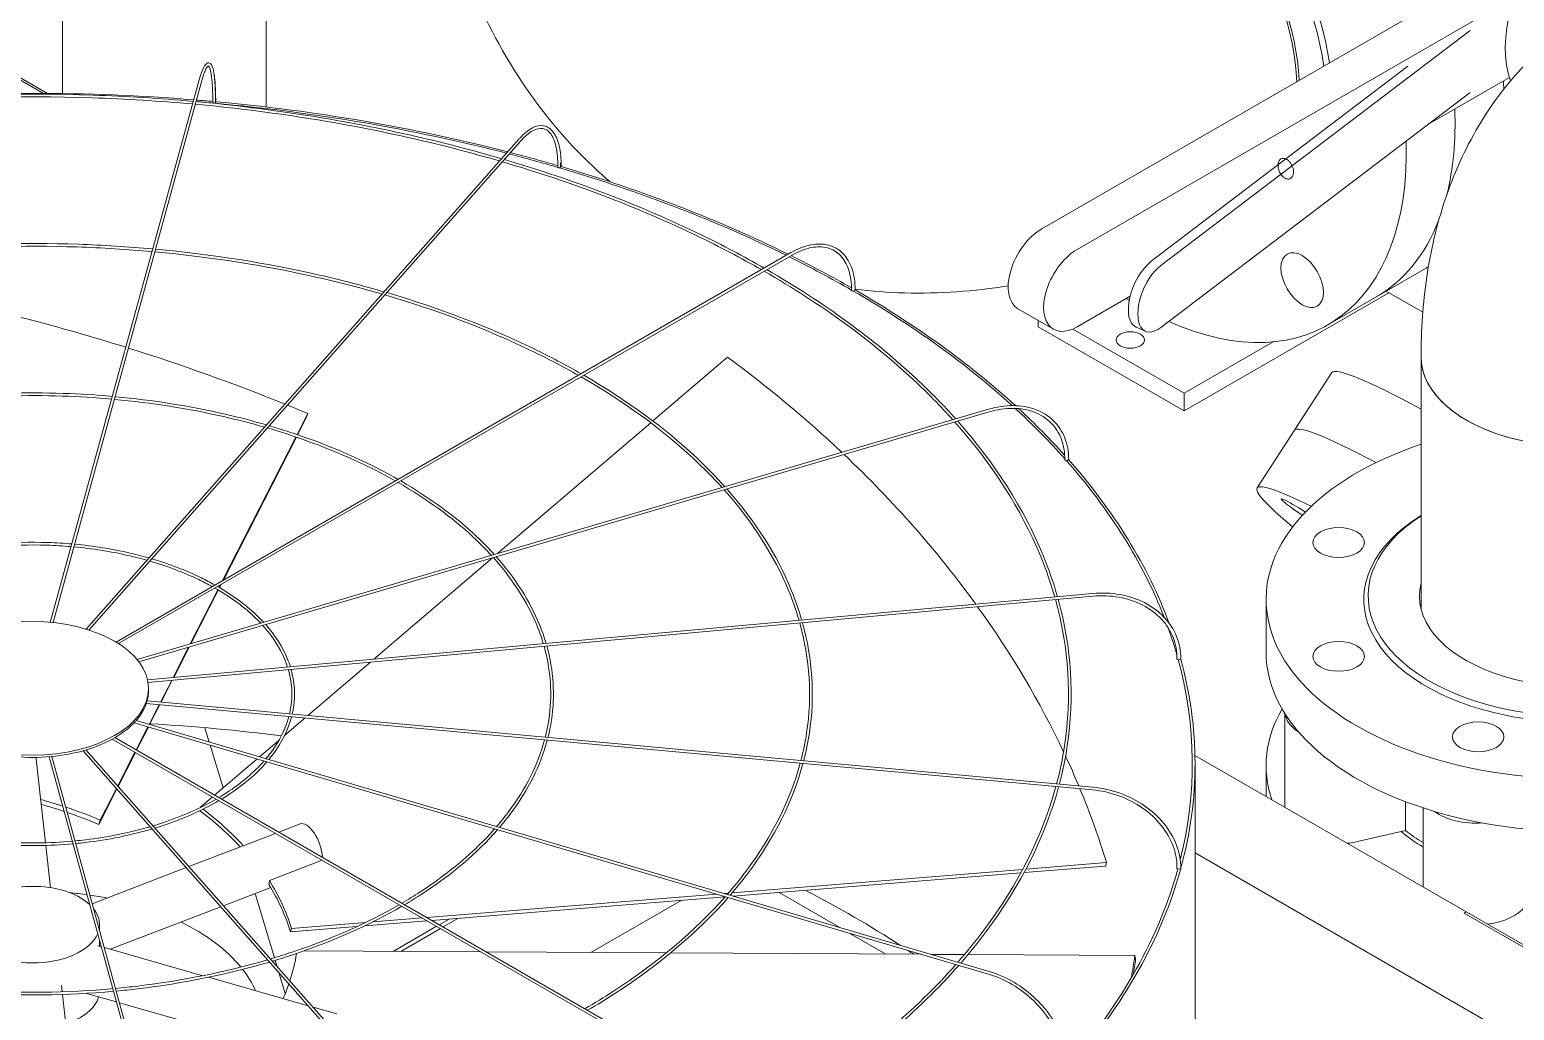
# Model space of a CAD drawing. Header units: millimetres. Extents: x -312439 to 477422, y -331570 to 212570.
# Drawn here: x 399169.7 to 399504.8, y 93104.8 to 93326.3 of the extents above; entities that cross this region are included whole.
import ezdxf

# ---------------------------------------------------------------- set-up
doc = ezdxf.new("R2010")
doc.units = ezdxf.units.MM

msp = doc.modelspace()

# ---------------------------------------------------------------- linework, layer by layer
at = {"color": 0, "linetype": 'Continuous', "lineweight": 0, "extrusion": (8.40036e-17, 0.816497, 0.57735)}
for p, q in [((399173.712, 93311.863), (398901.151, 93469.226)), ((399223.039, 93461.35), (399223.039, 93308.801)), ((399177.105, 93434.83), (399177.105, 93311.827)), ((399511.034, 93346.485), (399398.085, 93281.273)), ((399406.101, 93276.645), (399504.66, 93333.548)), ((399424.968, 93273.003), (399494.81, 93326.111)), ((399172.836, 93311.869), (399159.998, 93319.281)), ((399480.75, 93317.994), (399422.821, 93273.944)), ((399207.955, 93314.956), (399174.334, 93192.399)), ((399208.546, 93314.794), (399174.953, 93192.339)), ((399503.639, 93315.456), (399485.248, 93304.839)), ((399494.81, 93312.109), (399424.968, 93259.001)), ((399280.095, 93301.557), (399182.413, 93190.873)), ((399183.054, 93190.674), (399280.554, 93301.152)), ((399341.481, 93275.903), (399189.164, 93187.962)), ((399341.787, 93275.372), (399189.755, 93187.596)), ((399484.684, 93272.319), (399462.684, 93259.617)), ((399430.214, 93240.167), (399476.434, 93266.852)), ((399484.086, 93262.434), (399475.824, 93267.204)), ((399392.726, 93263.24), (399400.742, 93258.612)), ((399418.045, 93266.039), (399406.101, 93259.143)), ((399397.301, 93259.169), (399397.301, 93260.598)), ((399397.301, 93259.169), (399430.214, 93240.167)), ((399405.125, 93258.652), (399430.214, 93244.167)), ((399419.378, 93259.09), (399421.525, 93258.149)), ((399430.214, 93244.167), (399450.307, 93255.768)), ((399327.191, 93252.3), (399310.332, 93237.896)), ((399483.695, 93252.374), (399483.695, 93195.482)), ((399446.693, 93222.766), (399463.545, 93248.825)), ((399430.214, 93240.167), (399430.214, 93244.167)), ((399193.925, 93184.003), (399386.091, 93240.534)), ((399194.333, 93183.485), (399386.264, 93239.947)), ((399230.042, 93234.819), (399232.461, 93239.56)), ((399232.09, 93238.593), (399232.461, 93239.56)), ((399232.09, 93238.593), (399230.147, 93234.783)), ((399309.856, 93237.488), (399275.261, 93207.931)), ((399213.226, 93201.855), (399229.761, 93234.268)), ((399229.866, 93234.232), (399213.4, 93201.955)), ((399274.121, 93206.957), (399247.371, 93184.102)), ((399205.92, 93187.532), (399212.16, 93199.765)), ((399212.254, 93199.709), (399206.064, 93187.575)), ((399212.439, 93200.311), (399212.715, 93200.852)), ((399212.889, 93200.953), (399212.533, 93200.256)), ((399409.568, 93198.934), (399196.269, 93179.429)), ((399196.383, 93178.824), (399409.624, 93198.324)), ((399448.733, 93185.684), (399448.733, 93197.586)), ((399202.056, 93179.958), (399205.536, 93186.781)), ((399205.681, 93186.823), (399202.185, 93179.97)), ((399246.565, 93183.413), (399232.48, 93171.379)), ((399199.23, 93174.419), (399201.727, 93179.313)), ((399201.855, 93179.325), (399199.348, 93174.409)), ((399196.486, 93176.99), (399196.486, 93177.49)), ((399409.568, 93154.57), (399196.002, 93174.1)), ((399196.182, 93174.698), (399409.624, 93155.18)), ((399196.639, 93169.34), (399198.931, 93173.832)), ((399199.048, 93173.821), (399196.746, 93169.309)), ((399193.235, 93169.703), (399386.091, 93112.97)), ((399193.695, 93170.207), (399386.264, 93113.557)), ((399231.83, 93170.823), (399227.224, 93166.888)), ((399452.957, 93171.846), (399452.957, 93150.641)), ((399341.481, 93077.601), (399188.314, 93166.032)), ((399341.787, 93078.132), (399188.933, 93166.382)), ((399193.72, 93163.618), (399196.356, 93168.785)), ((399196.463, 93168.754), (399193.815, 93163.563)), ((399209.237, 93168.614), (399210.225, 93165.344)), ((399225.962, 93165.809), (399221.526, 93162.019)), ((399280.095, 93051.946), (399181.727, 93163.409)), ((399182.378, 93163.597), (399280.554, 93052.352)), ((399189.558, 93155.46), (399193.442, 93163.072)), ((399193.536, 93163.017), (399189.636, 93155.372)), ((399210.436, 93164.643), (399213.341, 93155.026)), ((399171.172, 93161.476), (399173.266, 93142.643)), ((399174.072, 93162.059), (399207.955, 93038.548)), ((399174.692, 93162.115), (399208.546, 93038.71)), ((399220.97, 93161.544), (399211.43, 93153.393)), ((399678.608, 93020.361), (399432.673, 93162.352)), ((399432.693, 93019.739), (399432.693, 93160.479)), ((399448.733, 93160.068), (399448.733, 93153.08)), ((399189.337, 93154.785), (399185.255, 93146.783)), ((399185.625, 93147.75), (399189.259, 93154.873)), ((399210.936, 93152.971), (399208.232, 93150.661)), ((399208.218, 93150.608), (399208.232, 93150.661)), ((399480.162, 93151.92), (399480.162, 93145.41)), ((399484.169, 93150.498), (399484.169, 93132.621)), ((399185.255, 93146.783), (399185.625, 93147.75)), ((399230.692, 93146.884), (399225.898, 93145.04)), ((399225.163, 93144.757), (399205.634, 93137.245)), ((399469.392, 93142.897), (399480.162, 93145.41)), ((399173.334, 93142.032), (399174.396, 93132.487)), ((399432.693, 93140.338), (399634.206, 93023.994)), ((399205.024, 93137.01), (399183.817, 93128.853)), ((399223.798, 93134.108), (399235.687, 93138.681)), ((399328.235, 93131.315), (399393.795, 93136.617)), ((399393.368, 93135.825), (399328.426, 93130.572)), ((399412.505, 93137.373), (399394.097, 93135.884)), ((399394.52, 93136.676), (399412.711, 93138.147)), ((399412.505, 93137.373), (399412.711, 93138.147)), ((399224.096, 93132.502), (399213.438, 93128.402)), ((399220.556, 93131.14), (399224.929, 93116.663)), ((399259.325, 93125.741), (399324.702, 93131.029)), ((399326.657, 93130.429), (399260.477, 93125.076)), ((399316.697, 93129.623), (399296.316, 93117.856)), ((399326.404, 93131.167), (399327.368, 93131.245)), ((399352.563, 93123.471), (399338.81, 93131.412)), ((399212.828, 93128.167), (399187.879, 93118.571)), ((399247.132, 93124.755), (399258.251, 93125.654)), ((399262.996, 93123.622), (399266.335, 93125.55)), ((399493.448, 93126.763), (399493.881, 93127.013)), ((399536.755, 93101.76), (399493.448, 93126.763)), ((399185.443, 93124.143), (399185.443, 93122.925)), ((399243.535, 93123.706), (399228.548, 93122.494)), ((399228.548, 93122.494), (399228.754, 93123.268)), ((399228.754, 93123.268), (399245.469, 93124.62)), ((399259.403, 93124.989), (399245.272, 93123.846)), ((399261.517, 93123.768), (399251.707, 93118.104)), ((399253.422, 93118.095), (399262.383, 93123.268)), ((399264.321, 93125.387), (399262.13, 93124.122)), ((399362.931, 93117.486), (399354.818, 93122.17)), ((399185.843, 93119.152), (399185.053, 93119.378)), ((399185.443, 93120.61), (399185.443, 93119.266)), ((399208.751, 93112.608), (399186.532, 93118.955)), ((399225.106, 93116.077), (399225.518, 93114.714)), ((399271.518, 93117.994), (399231.622, 93118.216)), ((399313.377, 93117.761), (399272.755, 93117.987)), ((399370.891, 93117.441), (399314.338, 93117.756)), ((399380.663, 93117.387), (399373.103, 93117.429)), ((399419.124, 93117.173), (399381.458, 93117.383)), ((399419.288, 93116.412), (399419.124, 93117.173)), ((399232.563, 93105.805), (399210.028, 93112.243)), ((399225.943, 93113.307), (399227.37, 93108.582)), ((399177.01, 93108.978), (399176.854, 93110.382)), ((399179.605, 93085.633), (399177.078, 93108.368)), ((399189.265, 93106.677), (399182.47, 93108.618)), ((399221.076, 93097.589), (399189.955, 93106.48)), ((399238.984, 93103.971), (399233.655, 93105.493))]:
    msp.add_line(p, q, dxfattribs=at)
at = {"color": 0, "linetype": 'Continuous', "lineweight": 0}
for centre, major_axis, ratio, start_param, end_param in [((399419.966, 93333.608), (-31.082, 53.835), 0.5773503, 4.1263137, 5.4977871), ((399419.273, 93333.208), (-30.592, 52.987), 0.5773503, 4.1156429, 5.4977871), ((399419.273, 93333.208), (-26.182, 45.349), 0.5773503, 3.9960886, 5.4977871), ((399419.273, 93333.208), (-25.769, 44.633), 0.5773503, 3.9820363, 5.4977871), ((399524.556, 93334.521), (15.512, 26.403), 0.5823607, 0, 2.6908407), ((399441.966, 93346.309), (42.718, -73.99), 0.5773503, 0.804996, 0.8316342), ((399170.468, 93160.479), (-262.225, 0), 0.5773503, 4.5737285, 4.8518651), ((399170.468, 93160.479), (-261.613, 0), 0.5773503, 4.556469, 4.5713736), ((399170.468, 93160.479), (-262.225, 0), 0.5773503, 4.5571855, 4.5713361), ((399211.309, 93309.812), (0.306, -0.001), 0.5647458, 3.1415927, 4.5569919), ((399211.356, 93309.986), (0.306, 0), 0.5773503, 5.7174869, 6.2831853), ((399170.468, 93160.479), (-262.225, 0), 0.5773503, 4.2917243, 4.5546375), ((399211.309, 93309.812), (0.306, -0.001), 0.5647458, 4.5569919, 6.1277883), ((399170.468, 93160.479), (-261.613, 0), 0.5773503, 4.2918428, 4.5551023), ((399430.966, 93339.959), (42.718, -73.99), 0.5773503, 0.537327, 0.8316342), ((399430.966, 93339.959), (-42.718, 73.99), 0.5773503, 3.6789197, 3.9732269), ((399419.966, 93333.608), (-42.718, 73.99), 0.5773503, 2.468964, 3.9608436), ((399170.468, 93160.479), (-261.613, 0), 0.5773503, 4.242585, 4.2890574), ((399170.468, 93160.479), (-262.225, 0), 0.5773503, 4.2438111, 4.2889455), ((399289.199, 93295.2), (0.306, -0.003), 0.5659728, 3.1415927, 4.2460434), ((399289.199, 93295.2), (0.306, -0.003), 0.5659728, 4.2460434, 5.8168397), ((399170.468, 93160.479), (-261.613, 0), 0.5773503, 4.0051997, 4.2408431), ((399289.338, 93295.358), (0.306, 0), 0.5773503, 5.290332, 6.2831853), ((399170.468, 93160.479), (-262.225, 0), 0.5773503, 4.0050166, 4.2406095), ((399430.966, 93339.959), (42.718, -73.99), 0.5773503, 0, 0.4365069), ((399430.966, 93339.959), (-42.718, 73.99), 0.5773503, 3.1415927, 3.5780995), ((399398.085, 93272.522), (-5.359, -9.282), 0.5773503, 3.9269908, 6.2831853), ((399406.101, 93267.894), (-5.359, -9.282), 0.5773503, 3.9269908, 7.0685835), ((399170.468, 93160.479), (-261.613, 0), 0.5773503, 3.9286416, 4.0018792), ((399170.468, 93160.479), (-262.225, 0), 0.5773503, 3.9309746, 4.001704), ((399422.821, 93266.943), (-3.442, -7.853), 0.493747, 3.867644, 6.2831853), ((399424.968, 93266.002), (3.442, 7.853), 0.493747, 0.7260513, 3.867644), ((399441.966, 93346.309), (42.718, -73.99), 0.5773503, 0, 0.0159354), ((399355.456, 93267.407), (0.306, -0.004), 0.5683066, 3.1415927, 3.9346429), ((399355.456, 93267.407), (0.306, -0.004), 0.5683066, 3.9346429, 5.5054392), ((399170.468, 93160.479), (-261.613, 0), 0.5773503, 3.7066773, 3.9265771), ((399355.672, 93267.532), (-0.306, 0), 0.5773503, 1.8326303, 3.1415927), ((399170.468, 93160.479), (-262.225, 0), 0.5773503, 3.705131, 3.9265633), ((399170.838, 93118.763), (-236.033, 90.421), 0.5343599, 4.8289255, 5.0170065), ((399419.966, 93333.608), (-42.718, 73.99), 0.5773503, 2.3099584, 2.321048), ((399170.838, 93118.763), (-236.033, 90.421), 0.5343599, 4.6778989, 4.8264893), ((399170.673, 93118.571), (244.29, -64.884), 0.7560981, 0.9482496, 1.0897919), ((399535.287, 93202.428), (71.741, -46.397), 0.0711624, 2.418254, 3.1415927), ((399518.696, 93252.374), (35.002, 0), 0.5773503, 3.1415927, 5.4977871), ((399518.696, 93252.374), (35.002, 0), 0.5773503, 3.1415927, 6.2831853), ((399170.838, 93118.763), (-236.033, 90.421), 0.5343599, 4.655659, 4.6753292), ((399170.468, 93160.479), (-261.613, 0), 0.5773503, 3.6151503, 3.7017035), ((399170.468, 93160.479), (-262.225, 0), 0.5773503, 3.6198551, 3.6998544), ((399526.86, 93189.399), (71.741, -46.397), 0.0711624, 2.4535413, 3.1415927), ((399170.673, 93118.571), (244.29, -64.884), 0.7560981, 0.7473423, 0.9452164), ((399518.859, 93197.586), (-70.126, 0), 0.5773503, 5.2376583, 7.4612826), ((399403.594, 93229.154), (-0.306, 0.005), 0.5715189, 0, 0.4809344), ((399403.594, 93229.154), (-0.306, 0.005), 0.5715189, 0.4809344, 2.0517307), ((399170.468, 93160.479), (-261.613, 0), 0.5773503, 3.3623861, 3.6122993), ((399403.867, 93229.234), (-0.306, 0), 0.5773503, 1.5184711, 3.1415927), ((399170.468, 93160.479), (-262.225, 0), 0.5773503, 3.3525846, 3.6125039), ((399518.434, 93176.369), (71.741, -46.397), 0.0711624, 2.593031, 3.667027), ((399457.815, 93216.619), (5.708, -3.692), 0.0711624, 1.6500849, 3.7588708), ((399457.815, 93216.619), (5.708, -3.692), 0.0711624, 3.7588708, 4.6068288), ((399518.859, 93197.586), (48.077, 0), 0.5773503, 2.3911815, 4.3196899), ((399518.859, 93198.386), (47.097, 0), 0.5773503, 2.4137727, 4.3196899), ((399518.859, 93197.586), (48.077, 0), 0.5773503, 4.3196899, 7.0434663), ((399518.859, 93198.386), (47.097, 0), 0.5773503, 4.3196899, 7.0213282), ((399518.859, 93198.386), (-35.522, 0), 0.5773503, 6.1411057, 9.6212263), ((399170.673, 93118.571), (244.29, -64.884), 0.7560981, 0.5676523, 0.7441319), ((399170.468, 93160.479), (-261.613, 0), 0.5773503, 3.3053341, 3.3466211), ((399428.902, 93184.184), (-0.306, 0.006), 0.5752952, 0, 0.1678974), ((399428.902, 93184.184), (-0.306, 0.006), 0.5752952, 0.1678974, 1.7386937), ((399170.468, 93160.479), (-261.613, 0), 0.5773503, 2.9976529, 3.2980059), ((399429.205, 93184.211), (-0.306, 0), 0.5773503, 1.2043118, 3.1415927), ((399170.468, 93160.479), (-262.225, 0), 0.5773503, 2.9856485, 3.2984345), ((399518.859, 93185.684), (70.126, 0), 0.5773503, 3.1415927, 4.3196899), ((399170.359, 93176.99), (-26.126, 0), 0.5773503, 2.9880814, 3.1415927), ((399170.359, 93176.99), (-26.126, 0), 0.5773503, 2.6739221, 2.9809447), ((399518.859, 93160.068), (70.126, 0), 0.5773503, 2.8197062, 3.3337839), ((399170.359, 93176.99), (-26.126, 0), 0.5773503, 2.3597628, 2.6667854), ((399170.468, 93019.239), (-261.613, 0), 0.5773503, 4.4965959, 4.611374), ((399464.913, 93172.3), (-11.956, 0), 0.5773503, 0.0732724, 0.7384428), ((399518.859, 93197.586), (-70.126, 0), 0.5773503, 1.1780972, 2.4263232), ((399170.359, 93176.99), (-26.126, 0), 0.5773503, 2.0456036, 2.3526262), ((399170.359, 93176.99), (-26.126, 0), 0.5773503, 1.7314443, 2.0384669), ((399170.359, 93176.99), (-26.126, 0), 0.5773503, 1.417285, 1.7243076), ((399165.679, 93160.865), (-5.494, -0.611), 0.8148193, 3.1415927, 3.239858), ((399170.673, 93118.571), (244.29, -64.884), 0.7560981, 0.5274276, 0.562586), ((399518.859, 93185.684), (70.126, 0), 0.5773503, 4.3196899, 5.5679159), ((399170.838, 93118.763), (56.639, -21.698), 0.5343599, 1.6636456, 1.7494756), ((399170.673, 93118.571), (244.29, -64.884), 0.7560981, 0.4379774, 0.5241031), ((399170.468, 93117.796), (-56.639, 21.698), 0.5343599, 4.7930664, 4.8825345), ((399170.838, 93118.763), (56.639, -21.698), 0.5343599, 1.5140664, 1.6514841), ((399170.468, 93117.796), (-56.639, 21.698), 0.5343599, 4.655659, 4.78086), ((399170.468, 93117.796), (58.621, -15.57), 0.7560981, 0.8715668, 1.0888975), ((399170.673, 93118.571), (58.621, -15.57), 0.7560981, 1.0889957, 1.0897919), ((399170.673, 93118.571), (58.621, -15.57), 0.7560981, 0.8588781, 1.0770864), ((399496.125, 93153.963), (-11.956, 0), 0.5773503, 0.6658224, 1.6911321), ((399232.677, 93141.725), (-1.984, 5.159), 0.4527097, 4.0715694, 6.2831853), ((399464.913, 93149.298), (-11.956, 0), 0.5773503, 1.750345, 1.9547707), ((399518.859, 93160.868), (48.077, 0), 0.5773503, 3.74208, 3.9063613), ((399518.859, 93161.881), (-48.077, 0), 0.5773503, 0.6352925, 0.7647687), ((399170.468, 93160.479), (-261.613, 0), 0.5773503, 2.6753447, 2.9836943), ((399170.468, 93160.479), (-262.225, 0), 0.5773503, 2.6707914, 2.9843582), ((399428.902, 93136.9), (-0.306, 0.006), 0.5792658, 0, 1.4246091), ((399429.205, 93136.872), (-0.306, 0), 0.5773503, 0.8901525, 3.1415927), ((399170.468, 93124.143), (-14.976, 0), 0.5773503, 3.6916997, 5.4977871), ((399170.468, 93117.796), (58.621, -15.57), 0.7560981, 0.4379774, 0.6726233), ((399170.673, 93118.571), (58.621, -15.57), 0.7560981, 0.4379774, 0.6748983), ((399170.468, 93101.831), (-51.8, 0), 0.5773503, 4.4755897, 4.5522282), ((399170.468, 93101.831), (-51.8, 0), 0.5773503, 4.3841689, 4.46244), ((399170.468, 93019.239), (-261.613, 0), 0.5773503, 3.867145, 3.9833748), ((399170.468, 93124.143), (-14.976, 0), 0.5773503, 3.0357663, 3.5615783), ((399496.125, 93130.96), (11.956, 0), 0.5773503, 4.9309603, 5.8817615), ((399170.468, 93124.143), (-14.976, 0), 0.5773503, 0.1968015, 2.9056449), ((399170.468, 93101.831), (-51.8, 0), 0.5773503, 3.5810046, 4.0125195), ((399170.303, 93118.557), (59.282, 12.821), 0.7719474, 5.8595474, 5.99043), ((399170.468, 93019.239), (-261.613, 0), 0.5773503, 3.8494737, 3.8569689), ((399170.303, 93118.557), (247.048, 53.431), 0.7719474, 5.9775334, 6.0030301), ((399170.468, 93117.796), (247.048, 53.431), 0.7719474, 5.9850347, 6.0030301), ((399170.468, 93101.831), (-51.8, 0), 0.5773503, 3.3906549, 3.5616615), ((399170.303, 93118.557), (59.282, 12.821), 0.7719474, 5.7736505, 5.8452628), ((399170.468, 93109.236), (-14.976, 0), 0.5773503, 2.0838772, 2.9778132)]:
    msp.add_ellipse(centre, major_axis=major_axis, ratio=ratio, start_param=start_param, end_param=end_param, dxfattribs=at)
for centre, major_axis in [((399456.866, 93269.695), (-3.399, 5.887)), ((399418.089, 93256.169), (3.215, 0)), ((399465.105, 93210.441), (5.818, 0)), ((399170.359, 93177.49), (26.126, 0)), ((399465.105, 93184.731), (5.818, 0)), ((399496.593, 93166.551), (5.818, 0))]:
    msp.add_ellipse(centre, major_axis=major_axis, ratio=0.5773503, dxfattribs=at)
for points, knots in [([(399263.01, 93355.911), (399263.983, 93351.898), (399265.122, 93347.921), (399271.963, 93327.559), (399280.765, 93311.82), (399295.65, 93296.409), (399298.111, 93294.089), (399300.687, 93291.888)], [0.2407371, 0.2407371, 0.2407371, 0.2407371, 0.31415927, 0.31415927, 0.62139477, 0.62139477, 0.67863456, 0.67863456, 0.67863456, 0.67863456]), ([(399522.62, 93330.567), (399517.246, 93327.426), (399512.306, 93323.561), (399503.568, 93314.718), (399499.794, 93309.732), (399493.548, 93299.184), (399491.069, 93293.623), (399487.234, 93282.21), (399485.876, 93276.354), (399484.106, 93264.476), (399483.695, 93258.45), (399483.695, 93252.374)], [5.5008664, 5.5008664, 5.5008664, 5.5008664, 5.65486678, 5.65486678, 5.81194641, 5.81194641, 5.96902604, 5.96902604, 6.12610567, 6.12610567, 6.28318531, 6.28318531, 6.28318531, 6.28318531]), ([(399211.663, 93309.986), (399211.663, 93311.69), (399211.611, 93313.207), (399211.408, 93315.725), (399211.259, 93316.725), (399210.857, 93318.147), (399210.631, 93318.662), (399209.846, 93318.777), (399209.598, 93318.63), (399209.047, 93318.044), (399208.739, 93317.39), (399208.26, 93316.008), (399208.107, 93315.51), (399207.955, 93314.956)], [4.712389, 4.712389, 4.712389, 4.712389, 5.0265482, 5.0265482, 5.3407075, 5.3407075, 5.6548668, 5.6548668, 5.8236028, 5.8236028, 6.1377621, 6.1377621, 6.2831853, 6.2831853, 6.2831853, 6.2831853]), ([(399208.546, 93314.794), (399208.864, 93315.954), (399209.183, 93316.846), (399209.74, 93317.927), (399209.989, 93318.077), (399210.015, 93318.077), (399210.22, 93317.928), (399210.573, 93316.763), (399210.717, 93315.913), (399210.927, 93313.67), (399210.99, 93312.24), (399211.003, 93310.351), (399211.003, 93310.084), (399211.002, 93309.813)], [0, 0, 0, 0, 0.3152669, 0.3152669, 0.6094726, 0.6094726, 0.9267406, 0.9267406, 1.2208373, 1.2208373, 1.5356304, 1.5356304, 1.5863402, 1.5863402, 1.5863402, 1.5863402]), ([(399211.281, 93316.122), (399211.29, 93316.062), (399211.299, 93316), (399211.451, 93314.913), (399211.545, 93313.609), (399211.608, 93311.372), (399211.617, 93310.612), (399211.615, 93309.811)], [1.10131175, 1.10131175, 1.10131175, 1.10131175, 1.12076762, 1.12076762, 1.43803566, 1.43803566, 1.5863026, 1.5863026, 1.5863026, 1.5863026]), ([(399206.617, 93310.076), (399199.122, 93310.754), (399191.57, 93311.221), (399167.342, 93312.037), (399150.584, 93311.567), (399134.102, 93310.076)], [5.342386, 5.342386, 5.342386, 5.342386, 5.43953692, 5.43953692, 5.65318828, 5.65318828, 5.65318828, 5.65318828]), ([(399206.452, 93309.476), (399198.934, 93310.154), (399191.358, 93310.62), (399167.24, 93311.419), (399150.617, 93310.95), (399134.267, 93309.476)], [5.34285963, 5.34285963, 5.34285963, 5.34285963, 5.44045758, 5.44045758, 5.65271466, 5.65271466, 5.65271466, 5.65271466]), ([(399276.179, 93297.121), (399269.891, 93298.959), (399263.46, 93300.633), (399240.921, 93305.807), (399224.228, 93308.456), (399207.236, 93310.02)], [5.02911205, 5.02911205, 5.02911205, 5.02911205, 5.11935362, 5.11935362, 5.33970837, 5.33970837, 5.33970837, 5.33970837]), ([(399275.731, 93296.613), (399269.454, 93298.442), (399263.033, 93300.108), (399240.583, 93305.242), (399223.976, 93307.869), (399207.072, 93309.42)], [5.03043397, 5.03043397, 5.03043397, 5.03043397, 5.12064091, 5.12064091, 5.34017784, 5.34017784, 5.34017784, 5.34017784]), ([(399289.644, 93295.358), (399289.644, 93297.073), (399289.493, 93298.622), (399288.897, 93301.248), (399288.452, 93302.326), (399287.271, 93303.911), (399286.522, 93304.417), (399284.882, 93304.701), (399284.023, 93304.528), (399282.209, 93303.608), (399281.245, 93302.822), (399280.221, 93301.699), (399280.158, 93301.629), (399280.095, 93301.557)], [4.712389, 4.712389, 4.712389, 4.712389, 5.0265482, 5.0265482, 5.3407075, 5.3407075, 5.6548668, 5.6548668, 5.9484515, 5.9484515, 6.2626108, 6.2626108, 6.2831853, 6.2831853, 6.2831853, 6.2831853]), ([(399280.554, 93301.152), (399281.468, 93302.188), (399282.376, 93302.954), (399284.059, 93303.876), (399284.825, 93304.032), (399286.166, 93303.797), (399286.763, 93303.403), (399287.791, 93302.004), (399288.207, 93301), (399288.759, 93298.496), (399288.899, 93297.006), (399288.893, 93295.299), (399288.893, 93295.251), (399288.892, 93295.203)], [0, 0, 0, 0, 0.3146448, 0.3146448, 0.6289116, 0.6289116, 0.9461796, 0.9461796, 1.2634477, 1.2634477, 1.5772832, 1.5772832, 1.5863402, 1.5863402, 1.5863402, 1.5863402]), ([(399334.832, 93272.064), (399330.229, 93274.693), (399325.437, 93277.211), (399306.939, 93286.151), (399292.116, 93291.803), (399276.381, 93296.423)], [4.71777189, 4.71777189, 4.71777189, 4.71777189, 4.80086127, 4.80086127, 5.02732174, 5.02732174, 5.02732174, 5.02732174]), ([(399335.446, 93272.418), (399330.831, 93275.063), (399326.027, 93277.598), (399307.477, 93286.594), (399292.611, 93292.281), (399276.828, 93296.93)], [4.71590946, 4.71590946, 4.71590946, 4.71590946, 4.79913358, 4.79913358, 5.02600568, 5.02600568, 5.02600568, 5.02600568]), ([(399451.435, 93295.861), (399451.466, 93296.176), (399451.648, 93296.739), (399452.078, 93297.092), (399452.423, 93297.182), (399452.665, 93297.204), (399453.115, 93297.139), (399453.602, 93296.858), (399454, 93296.463), (399454.294, 93296.1), (399454.54, 93295.677), (399454.723, 93295.223), (399454.86, 93294.758), (399454.938, 93294.176), (399454.874, 93293.538), (399454.658, 93293.018), (399454.31, 93292.662), (399453.935, 93292.528), (399453.605, 93292.525), (399453.347, 93292.575), (399453.085, 93292.677), (399452.739, 93292.877), (399452.325, 93293.241), (399451.832, 93293.918), (399451.528, 93294.673), (399451.417, 93295.371), (399451.419, 93295.704), (399451.435, 93295.861)], [0, 0, 0, 0, 0.448799, 0.8975979, 1.0097976, 1.1219974, 1.3463969, 1.7951958, 1.9447955, 2.0943951, 2.3935944, 2.5431941, 2.6927937, 2.991993, 3.2911923, 3.5903916, 3.8895909, 4.1887902, 4.3383899, 4.4879895, 4.6375892, 4.7871888, 5.0863881, 5.3855874, 5.8343864, 6.0587858, 6.2831853, 6.2831853, 6.2831853, 6.2831853]), ([(399289.495, 93296.212), (399289.501, 93296.008), (399289.504, 93295.801), (399289.506, 93295.462), (399289.506, 93295.331), (399289.505, 93295.199)], [7.805980691, 7.805980691, 7.805980691, 7.805980691, 7.845140151, 7.845140151, 7.869416781, 7.869416781, 7.869416781, 7.869416781]), ([(399197.474, 93276.748), (399191.89, 93277.251), (399186.264, 93277.599), (399168.147, 93278.21), (399155.593, 93277.861), (399143.245, 93276.748)], [5.34296141, 5.34296141, 5.34296141, 5.34296141, 5.43938168, 5.43938168, 5.65261288, 5.65261288, 5.65261288, 5.65261288]), ([(399197.309, 93276.148), (399191.702, 93276.651), (399186.052, 93276.997), (399168.044, 93277.592), (399155.626, 93277.244), (399143.41, 93276.148)], [5.34359392, 5.34359392, 5.34359392, 5.34359392, 5.44060854, 5.44060854, 5.65198037, 5.65198037, 5.65198037, 5.65198037]), ([(399249.646, 93267.056), (399244.983, 93268.416), (399240.215, 93269.656), (399223.364, 93273.527), (399210.841, 93275.516), (399198.093, 93276.692)], [5.03001504, 5.03001504, 5.03001504, 5.03001504, 5.11913743, 5.11913743, 5.33939405, 5.33939405, 5.33939405, 5.33939405]), ([(399355.979, 93267.532), (399355.979, 93269.258), (399355.742, 93270.853), (399354.809, 93273.632), (399354.11, 93274.816), (399352.312, 93276.636), (399351.213, 93277.272), (399348.745, 93277.923), (399347.379, 93277.94), (399344.514, 93277.371), (399343.015, 93276.783), (399341.507, 93275.918), (399341.494, 93275.91), (399341.481, 93275.903)], [3.1415927, 3.1415927, 3.1415927, 3.1415927, 3.4557519, 3.4557519, 3.7699112, 3.7699112, 4.0826965, 4.0826965, 4.3954482, 4.3954482, 4.7096075, 4.7096075, 4.712389, 4.712389, 4.712389, 4.712389]), ([(399341.787, 93275.372), (399343.225, 93276.202), (399344.656, 93276.763), (399347.356, 93277.298), (399348.622, 93277.273), (399350.874, 93276.659), (399351.86, 93276.072), (399353.483, 93274.378), (399354.119, 93273.27), (399354.964, 93270.622), (399355.172, 93269.085), (399355.15, 93267.411)], [1.5707963, 1.5707963, 1.5707963, 1.5707963, 1.8880644, 1.8880644, 2.2053324, 2.2053324, 2.5226004, 2.5226004, 2.8398685, 2.8398685, 3.1571365, 3.1571365, 3.1571365, 3.1571365]), ([(399249.198, 93266.548), (399244.545, 93267.9), (399239.787, 93269.131), (399223.026, 93272.962), (399210.589, 93274.929), (399197.929, 93276.092)], [5.03177949, 5.03177949, 5.03177949, 5.03177949, 5.12085286, 5.12085286, 5.34001919, 5.34001919, 5.34001919, 5.34001919]), ([(399378.024, 93238.161), (399375.287, 93241.214), (399372.348, 93244.207), (399359.667, 93256.042), (399348.309, 93264.31), (399335.446, 93271.711)], [4.40451603, 4.40451603, 4.40451603, 4.40451603, 4.48100319, 4.48100319, 4.71406654, 4.71406654, 4.71406654, 4.71406654]), ([(399378.674, 93238.352), (399375.942, 93241.414), (399373.008, 93244.415), (399360.318, 93256.311), (399348.942, 93264.625), (399336.059, 93272.065)], [4.40270972, 4.40270972, 4.40270972, 4.40270972, 4.47899466, 4.47899466, 4.71221436, 4.71221436, 4.71221436, 4.71221436]), ([(399293.508, 93248.205), (399290.115, 93250.136), (399286.586, 93251.987), (399272.778, 93258.656), (399261.655, 93262.895), (399249.848, 93266.359)], [4.7196458, 4.7196458, 4.7196458, 4.7196458, 4.80114658, 4.80114658, 5.02763075, 5.02763075, 5.02763075, 5.02763075]), ([(399294.122, 93248.56), (399290.718, 93250.507), (399287.176, 93252.373), (399273.316, 93259.099), (399262.15, 93263.372), (399250.295, 93266.866)], [4.71715813, 4.71715813, 4.71715813, 4.71715813, 4.79884427, 4.79884427, 5.02587671, 5.02587671, 5.02587671, 5.02587671]), ([(399355.978, 93267.662), (399359.702, 93267.194), (399363.43, 93266.915), (399375.033, 93266.598), (399382.852, 93267.18), (399390.509, 93268.42)], [1.02382275, 1.02382275, 1.02382275, 1.02382275, 1.08837512, 1.08837512, 1.2254995, 1.2254995, 1.2254995, 1.2254995]), ([(399325.956, 93222.844), (399323.946, 93225.075), (399321.791, 93227.263), (399312.324, 93236.091), (399303.79, 93242.298), (399294.123, 93247.853)], [4.40671458, 4.40671458, 4.40671458, 4.40671458, 4.48133637, 4.48133637, 4.71470569, 4.71470569, 4.71470569, 4.71470569]), ([(399326.608, 93223.035), (399324.601, 93225.275), (399322.451, 93227.471), (399312.976, 93236.361), (399304.423, 93242.613), (399294.736, 93248.207)], [4.40429576, 4.40429576, 4.40429576, 4.40429576, 4.47865981, 4.47865981, 4.7122362, 4.7122362, 4.7122362, 4.7122362]), ([(399188.334, 93243.431), (399184.66, 93243.76), (399180.96, 93243.987), (399168.95, 93244.395), (399160.6, 93244.166), (399152.385, 93243.431)], [5.34408303, 5.34408303, 5.34408303, 5.34408303, 5.43906993, 5.43906993, 5.65149126, 5.65149126, 5.65149126, 5.65149126]), ([(399188.169, 93242.831), (399184.472, 93243.16), (399180.748, 93243.386), (399168.848, 93243.777), (399160.633, 93243.549), (399152.549, 93242.831)], [5.34503474, 5.34503474, 5.34503474, 5.34503474, 5.44090812, 5.44090812, 5.65053954, 5.65053954, 5.65053954, 5.65053954]), ([(399223.121, 93237), (399220.08, 93237.883), (399216.972, 93238.69), (399205.808, 93241.258), (399197.456, 93242.587), (399188.953, 93243.375)], [5.03173968, 5.03173968, 5.03173968, 5.03173968, 5.11870396, 5.11870396, 5.33874043, 5.33874043, 5.33874043, 5.33874043]), ([(399222.673, 93236.492), (399219.642, 93237.367), (399216.544, 93238.165), (399205.47, 93240.693), (399197.204, 93242), (399188.789, 93242.775)], [5.03439168, 5.03439168, 5.03439168, 5.03439168, 5.12127422, 5.12127422, 5.3396756, 5.3396756, 5.3396756, 5.3396756]), ([(399404.174, 93229.234), (399404.174, 93230.966), (399403.874, 93232.616), (399402.698, 93235.586), (399401.822, 93236.905), (399399.581, 93239.072), (399398.218, 93239.92), (399395.146, 93241.061), (399393.439, 93241.355), (399389.851, 93241.368), (399387.97, 93241.087), (399386.091, 93240.534)], [4.712389, 4.712389, 4.712389, 4.712389, 5.0265482, 5.0265482, 5.3407075, 5.3407075, 5.6548668, 5.6548668, 5.969026, 5.969026, 6.2831853, 6.2831853, 6.2831853, 6.2831853]), ([(399386.264, 93239.947), (399388.08, 93240.481), (399389.893, 93240.748), (399393.327, 93240.724), (399394.949, 93240.435), (399397.841, 93239.335), (399399.112, 93238.525), (399401.186, 93236.467), (399401.991, 93235.218), (399403.056, 93232.395), (399403.316, 93230.82), (399403.288, 93229.159)], [0, 0, 0, 0, 0.317268, 0.317268, 0.6345361, 0.6345361, 0.9518041, 0.9518041, 1.2690722, 1.2690722, 1.5863402, 1.5863402, 1.5863402, 1.5863402]), ([(399252.193, 93224.352), (399250.008, 93225.587), (399247.739, 93226.771), (399238.619, 93231.171), (399231.199, 93233.996), (399223.323, 93236.303)], [4.72327264, 4.72327264, 4.72327264, 4.72327264, 4.80171455, 4.80171455, 5.02817129, 5.02817129, 5.02817129, 5.02817129]), ([(399252.808, 93224.707), (399250.611, 93225.958), (399248.329, 93227.158), (399239.157, 93231.614), (399231.694, 93234.473), (399223.77, 93236.81)], [4.71952861, 4.71952861, 4.71952861, 4.71952861, 4.7982649, 4.7982649, 5.02554265, 5.02554265, 5.02554265, 5.02554265]), ([(399401.025, 93198.152), (399400.138, 93201.261), (399399.061, 93204.352), (399393.483, 93217.889), (399386.981, 93228.065), (399378.475, 93237.655)], [4.09036759, 4.09036759, 4.09036759, 4.09036759, 4.16055829, 4.16055829, 4.40029723, 4.40029723, 4.40029723, 4.40029723]), ([(399401.646, 93198.209), (399400.76, 93201.328), (399399.685, 93204.429), (399394.113, 93218.019), (399387.616, 93228.229), (399379.123, 93237.846)], [4.08953528, 4.08953528, 4.08953528, 4.08953528, 4.15944113, 4.15944113, 4.39851052, 4.39851052, 4.39851052, 4.39851052]), ([(399273.896, 93207.529), (399272.61, 93208.941), (399271.237, 93210.327), (399264.984, 93216.15), (399259.276, 93220.294), (399252.81, 93224.001)], [4.41096312, 4.41096312, 4.41096312, 4.41096312, 4.4820009, 4.4820009, 4.71586354, 4.71586354, 4.71586354, 4.71586354]), ([(399274.549, 93207.721), (399273.266, 93209.142), (399271.898, 93210.536), (399265.636, 93216.419), (399259.909, 93220.608), (399253.423, 93224.355)], [4.40730528, 4.40730528, 4.40730528, 4.40730528, 4.47799052, 4.47799052, 4.71216027, 4.71216027, 4.71216027, 4.71216027]), ([(399343.314, 93192.875), (399342.659, 93195.137), (399341.871, 93197.386), (399337.706, 93207.485), (399332.813, 93215.132), (399326.409, 93222.339)], [4.09258463, 4.09258463, 4.09258463, 4.09258463, 4.16074385, 4.16074385, 4.40108815, 4.40108815, 4.40108815, 4.40108815]), ([(399343.935, 93192.932), (399343.282, 93195.204), (399342.496, 93197.463), (399338.336, 93207.615), (399333.448, 93215.297), (399327.058, 93222.529)], [4.09145544, 4.09145544, 4.09145544, 4.09145544, 4.15925512, 4.15925512, 4.39870409, 4.39870409, 4.39870409, 4.39870409]), ([(399179.194, 93210.114), (399177.431, 93210.268), (399175.656, 93210.376), (399169.754, 93210.58), (399165.607, 93210.471), (399161.525, 93210.114)], [5.34742678, 5.34742678, 5.34742678, 5.34742678, 5.43812478, 5.43812478, 5.64814751, 5.64814751, 5.64814751, 5.64814751]), ([(399179.029, 93209.514), (399177.243, 93209.668), (399175.444, 93209.774), (399169.652, 93209.962), (399165.64, 93209.855), (399161.689, 93209.514)], [5.34934775, 5.34934775, 5.34934775, 5.34934775, 5.44178794, 5.44178794, 5.64622654, 5.64622654, 5.64622654, 5.64622654]), ([(399196.147, 93206.435), (399194.739, 93206.833), (399193.302, 93207.199), (399187.915, 93208.424), (399183.819, 93209.072), (399179.649, 93209.458)], [5.04221465, 5.04221465, 5.04221465, 5.04221465, 5.12251796, 5.12251796, 5.33864709, 5.33864709, 5.33864709, 5.33864709]), ([(399196.596, 93206.944), (399195.177, 93207.35), (399193.73, 93207.724), (399188.253, 93208.989), (399184.071, 93209.659), (399179.814, 93210.058)], [5.03687901, 5.03687901, 5.03687901, 5.03687901, 5.11739529, 5.11739529, 5.33679188, 5.33679188, 5.33679188, 5.33679188]), ([(399210.875, 93200.497), (399209.9, 93201.036), (399208.892, 93201.556), (399204.461, 93203.686), (399200.744, 93205.096), (399196.798, 93206.248)], [4.73414686, 4.73414686, 4.73414686, 4.73414686, 4.80339703, 4.80339703, 5.02979007, 5.02979007, 5.02979007, 5.02979007]), ([(399211.493, 93200.854), (399210.505, 93201.409), (399209.483, 93201.943), (399204.999, 93204.129), (399201.239, 93205.574), (399197.246, 93206.755)], [4.72658474, 4.72658474, 4.72658474, 4.72658474, 4.79652126, 4.79652126, 5.0245472, 5.0245472, 5.0245472, 5.0245472]), ([(399285.605, 93187.598), (399285.183, 93189.016), (399284.683, 93190.427), (399281.931, 93197.09), (399278.649, 93202.205), (399274.351, 93207.024)], [4.09685918, 4.09685918, 4.09685918, 4.09685918, 4.16111414, 4.16111414, 4.40251946, 4.40251946, 4.40251946, 4.40251946]), ([(399286.226, 93187.655), (399285.806, 93189.083), (399285.308, 93190.504), (399282.561, 93197.22), (399279.284, 93202.369), (399275, 93207.215)], [4.09510983, 4.09510983, 4.09510983, 4.09510983, 4.15888353, 4.15888353, 4.39893942, 4.39893942, 4.39893942, 4.39893942]), ([(399221.83, 93192.212), (399221.272, 93192.807), (399220.683, 93193.391), (399217.645, 93196.208), (399214.763, 93198.289), (399211.496, 93200.149)], [4.42373247, 4.42373247, 4.42373247, 4.42373247, 4.48397953, 4.48397953, 4.71933502, 4.71933502, 4.71933502, 4.71933502]), ([(399222.487, 93192.406), (399221.931, 93193.008), (399221.345, 93193.6), (399218.296, 93196.478), (399215.396, 93198.604), (399212.11, 93200.503)], [4.41624247, 4.41624247, 4.41624247, 4.41624247, 4.47598634, 4.47598634, 4.71193426, 4.71193426, 4.71193426, 4.71193426]), ([(399401.457, 93155.927), (399402.212, 93158.783), (399402.809, 93161.653), (399404.91, 93175.531), (399404.22, 93186.647), (399401.194, 93197.553)], [3.77541609, 3.77541609, 3.77541609, 3.77541609, 3.83978539, 3.83978539, 4.08585643, 4.08585643, 4.08585643, 4.08585643]), ([(399402.075, 93155.871), (399402.829, 93158.733), (399403.424, 93161.611), (399405.521, 93175.527), (399404.832, 93186.677), (399401.814, 93197.609)], [3.77616248, 3.77616248, 3.77616248, 3.77616248, 3.84020832, 3.84020832, 4.08505688, 4.08505688, 4.08505688, 4.08505688]), ([(399429.511, 93184.211), (399429.511, 93185.948), (399429.178, 93187.655), (399427.879, 93190.842), (399426.914, 93192.319), (399424.449, 93194.898), (399422.951, 93195.999), (399419.571, 93197.72), (399417.69, 93198.34), (399413.728, 93199.042), (399411.648, 93199.124), (399409.568, 93198.934)], [4.712389, 4.712389, 4.712389, 4.712389, 5.0265482, 5.0265482, 5.3407075, 5.3407075, 5.6548668, 5.6548668, 5.969026, 5.969026, 6.2831853, 6.2831853, 6.2831853, 6.2831853]), ([(399409.624, 93198.324), (399411.639, 93198.508), (399413.654, 93198.425), (399417.477, 93197.737), (399419.286, 93197.132), (399422.517, 93195.461), (399423.939, 93194.396), (399426.258, 93191.917), (399427.155, 93190.504), (399428.339, 93187.465), (399428.627, 93185.841), (399428.596, 93184.19)], [0, 0, 0, 0, 0.317268, 0.317268, 0.6345361, 0.6345361, 0.9518041, 0.9518041, 1.2690722, 1.2690722, 1.5863402, 1.5863402, 1.5863402, 1.5863402]), ([(399227.889, 93182.32), (399227.704, 93182.896), (399227.494, 93183.469), (399226.155, 93186.694), (399224.485, 93189.277), (399222.292, 93191.71)], [4.10975269, 4.10975269, 4.10975269, 4.10975269, 4.16221832, 4.16221832, 4.40682155, 4.40682155, 4.40682155, 4.40682155]), ([(399228.513, 93182.377), (399228.33, 93182.963), (399228.12, 93183.545), (399226.785, 93186.825), (399225.121, 93189.442), (399222.942, 93191.901)], [4.10592526, 4.10592526, 4.10592526, 4.10592526, 4.15777238, 4.15777238, 4.39963811, 4.39963811, 4.39963811, 4.39963811]), ([(399343.752, 93161.204), (399344.294, 93163.278), (399344.723, 93165.361), (399346.293, 93175.72), (399345.77, 93184.077), (399343.484, 93192.276)], [3.77736844, 3.77736844, 3.77736844, 3.77736844, 3.83971259, 3.83971259, 4.08656564, 4.08656564, 4.08656564, 4.08656564]), ([(399344.37, 93161.147), (399344.91, 93163.228), (399345.338, 93165.319), (399346.904, 93175.715), (399346.382, 93184.107), (399344.104, 93192.332)], [3.77834287, 3.77834287, 3.77834287, 3.77834287, 3.84027623, 3.84027623, 4.08549455, 4.08549455, 4.08549455, 4.08549455]), ([(399286.043, 93166.481), (399286.373, 93167.776), (399286.637, 93169.076), (399287.675, 93175.917), (399287.32, 93181.511), (399285.778, 93186.999)], [3.78111281, 3.78111281, 3.78111281, 3.78111281, 3.83956511, 3.83956511, 4.08781837, 4.08781837, 4.08781837, 4.08781837]), ([(399286.661, 93166.424), (399286.989, 93167.727), (399287.252, 93169.034), (399288.286, 93175.912), (399287.932, 93181.541), (399286.398, 93187.055)], [3.78251471, 3.78251471, 3.78251471, 3.78251471, 3.8404098, 3.8404098, 4.0861992, 4.0861992, 4.0861992, 4.0861992]), ([(399228.33, 93171.758), (399228.451, 93172.274), (399228.551, 93172.792), (399229.058, 93176.113), (399228.87, 93178.944), (399228.071, 93181.722)], [3.79241111, 3.79241111, 3.79241111, 3.79241111, 3.83910744, 3.83910744, 4.09159713, 4.09159713, 4.09159713, 4.09159713]), ([(399228.946, 93171.702), (399229.066, 93172.225), (399229.165, 93172.75), (399229.668, 93176.108), (399229.482, 93178.974), (399228.691, 93181.779)], [3.79485754, 3.79485754, 3.79485754, 3.79485754, 3.8407928, 3.8407928, 4.08828416, 4.08828416, 4.08828416, 4.08828416]), ([(399222.998, 93161.586), (399223.379, 93162.038), (399223.742, 93162.495), (399226.052, 93165.58), (399227.429, 93168.343), (399228.179, 93171.157)], [3.47410339, 3.47410339, 3.47410339, 3.47410339, 3.51894345, 3.51894345, 3.77424927, 3.77424927, 3.77424927, 3.77424927]), ([(399223.638, 93161.398), (399223.982, 93161.812), (399224.311, 93162.231), (399226.629, 93165.345), (399228.037, 93168.192), (399228.798, 93171.101)], [3.48078418, 3.48078418, 3.48078418, 3.48078418, 3.52099532, 3.52099532, 3.77722211, 3.77722211, 3.77722211, 3.77722211]), ([(399275.06, 93146.271), (399276.006, 93147.368), (399276.9, 93148.479), (399281.632, 93154.808), (399284.374, 93160.291), (399285.886, 93165.88)], [3.46491265, 3.46491265, 3.46491265, 3.46491265, 3.51947788, 3.51947788, 3.77207122, 3.77207122, 3.77207122, 3.77207122]), ([(399275.704, 93146.081), (399276.611, 93147.141), (399277.469, 93148.215), (399282.21, 93154.573), (399284.983, 93160.14), (399286.505, 93165.824)], [3.46836695, 3.46836695, 3.46836695, 3.46836695, 3.52050672, 3.52050672, 3.77360482, 3.77360482, 3.77360482, 3.77360482]), ([(399212.373, 93152.849), (399212.969, 93153.203), (399213.552, 93153.564), (399217.453, 93156.095), (399220.297, 93158.504), (399222.559, 93161.077)], [3.15594616, 3.15594616, 3.15594616, 3.15594616, 3.1998122, 3.1998122, 3.45718678, 3.45718678, 3.45718678, 3.45718678]), ([(399212.981, 93152.498), (399213.485, 93152.802), (399213.981, 93153.112), (399217.926, 93155.674), (399220.873, 93158.188), (399223.206, 93160.887)], [3.16311142, 3.16311142, 3.16311142, 3.16311142, 3.20013863, 3.20013863, 3.46418527, 3.46418527, 3.46418527, 3.46418527]), ([(399327.119, 93130.956), (399328.632, 93132.697), (399330.058, 93134.463), (399337.212, 93144.036), (399341.319, 93152.239), (399343.592, 93160.603)], [3.46185589, 3.46185589, 3.46185589, 3.46185589, 3.51965328, 3.51965328, 3.77134922, 3.77134922, 3.77134922, 3.77134922]), ([(399327.765, 93130.766), (399329.237, 93132.47), (399330.627, 93134.199), (399337.789, 93143.801), (399341.928, 93152.087), (399344.211, 93160.547)], [3.46418406, 3.46418406, 3.46418406, 3.46418406, 3.52033986, 3.52033986, 3.7723822, 3.7723822, 3.7723822, 3.7723822]), ([(399197.509, 93146.45), (399198.25, 93146.674), (399198.982, 93146.906), (399204.107, 93148.618), (399208.173, 93150.42), (399211.765, 93152.493)], [2.837842, 2.837842, 2.837842, 2.837842, 2.88061564, 2.88061564, 3.14113288, 3.14113288, 3.14113288, 3.14113288]), ([(399379.169, 93115.645), (399381.253, 93118.032), (399383.213, 93120.455), (399392.789, 93133.271), (399398.26, 93144.191), (399401.296, 93155.327)], [3.46025293, 3.46025293, 3.46025293, 3.46025293, 3.51974047, 3.51974047, 3.77090484, 3.77090484, 3.77090484, 3.77090484]), ([(399379.816, 93115.454), (399381.858, 93117.805), (399383.783, 93120.191), (399393.367, 93133.036), (399398.869, 93144.039), (399401.915, 93155.27)], [3.4620089, 3.4620089, 3.4620089, 3.4620089, 3.52025567, 3.52025567, 3.77168417, 3.77168417, 3.77168417, 3.77168417]), ([(399409.568, 93154.57), (399411.584, 93154.386), (399413.6, 93153.935), (399417.431, 93152.545), (399419.245, 93151.606), (399422.489, 93149.336), (399423.918, 93148.005), (399426.249, 93145.086), (399427.15, 93143.5), (399428.339, 93140.232), (399428.627, 93138.551), (399428.596, 93136.905)], [6.2831853, 6.2831853, 6.2831853, 6.2831853, 6.6004533, 6.6004533, 6.9177214, 6.9177214, 7.2349894, 7.2349894, 7.5522575, 7.5522575, 7.8695255, 7.8695255, 7.8695255, 7.8695255]), ([(399429.511, 93136.872), (399429.511, 93138.608), (399429.178, 93140.373), (399427.885, 93143.783), (399426.924, 93145.428), (399424.471, 93148.443), (399422.98, 93149.812), (399419.612, 93152.143), (399417.737, 93153.104), (399413.782, 93154.528), (399411.703, 93154.99), (399409.624, 93155.18)], [4.712389, 4.712389, 4.712389, 4.712389, 5.0265482, 5.0265482, 5.3407075, 5.3407075, 5.6548668, 5.6548668, 5.969026, 5.969026, 6.2831853, 6.2831853, 6.2831853, 6.2831853]), ([(399197.955, 93145.946), (399198.587, 93146.139), (399199.213, 93146.339), (399204.421, 93148.073), (399208.652, 93149.959), (399212.377, 93152.14)], [2.84298262, 2.84298262, 2.84298262, 2.84298262, 2.8793398, 2.8793398, 3.14846238, 3.14846238, 3.14846238, 3.14846238]), ([(399179.921, 93143.055), (399180.716, 93143.13), (399181.509, 93143.216), (399187.35, 93143.917), (399192.262, 93144.912), (399196.862, 93146.258)], [2.52003494, 2.52003494, 2.52003494, 2.52003494, 2.56128493, 2.56128493, 2.82541727, 2.82541727, 2.82541727, 2.82541727]), ([(399180.085, 93142.455), (399180.799, 93142.524), (399181.511, 93142.601), (399187.458, 93143.305), (399192.55, 93144.34), (399197.31, 93145.751)], [2.52186126, 2.52186126, 2.52186126, 2.52186126, 2.55867334, 2.55867334, 2.83065097, 2.83065097, 2.83065097, 2.83065097]), ([(399253.689, 93128.995), (399255.088, 93129.815), (399256.45, 93130.654), (399264.418, 93135.825), (399270.093, 93140.628), (399274.617, 93145.763)], [3.14877196, 3.14877196, 3.14877196, 3.14877196, 3.19991213, 3.19991213, 3.45646828, 3.45646828, 3.45646828, 3.45646828]), ([(399161.252, 93142.397), (399161.968, 93142.333), (399162.686, 93142.276), (399168.74, 93141.861), (399174.159, 93141.918), (399179.466, 93142.397)], [2.20116261, 2.20116261, 2.20116261, 2.20116261, 2.23802396, 2.23802396, 2.51122637, 2.51122637, 2.51122637, 2.51122637]), ([(399161.417, 93142.997), (399162.168, 93142.931), (399162.921, 93142.872), (399168.867, 93142.478), (399174.138, 93142.537), (399179.302, 93142.997)], [2.2030547, 2.2030547, 2.2030547, 2.2030547, 2.24193573, 2.24193573, 2.50933428, 2.50933428, 2.50933428, 2.50933428]), ([(399254.299, 93128.643), (399255.605, 93129.414), (399256.879, 93130.203), (399264.891, 93135.403), (399270.67, 93140.312), (399275.264, 93145.572)], [3.15241617, 3.15241617, 3.15241617, 3.15241617, 3.2000755, 3.2000755, 3.46000178, 3.46000178, 3.46000178, 3.46000178]), ([(399223.655, 93133.232), (399223.713, 93133.452), (399223.758, 93133.704), (399223.791, 93134.023), (399223.795, 93134.065), (399223.798, 93134.108)], [27.2141577, 27.2141577, 27.2141577, 27.2141577, 28.9150445, 28.9150445, 29.1719106, 29.1719106, 29.1719106, 29.1719106]), ([(399295.003, 93105.143), (399297.206, 93106.427), (399299.349, 93107.745), (399311.383, 93115.555), (399319.89, 93122.752), (399326.674, 93130.449)], [3.14637947, 3.14637947, 3.14637947, 3.14637947, 3.19994276, 3.19994276, 3.45622926, 3.45622926, 3.45622926, 3.45622926]), ([(399295.613, 93104.79), (399297.723, 93106.026), (399299.778, 93107.293), (399311.856, 93115.133), (399320.467, 93122.435), (399327.322, 93130.258)], [3.14882268, 3.14882268, 3.14882268, 3.14882268, 3.20005174, 3.20005174, 3.4585926, 3.4585926, 3.4585926, 3.4585926]), ([(399224.035, 93116.394), (399225.687, 93116.886), (399227.319, 93117.401), (399237.742, 93120.88), (399245.884, 93124.489), (399253.078, 93128.64)], [2.8326444, 2.8326444, 2.8326444, 2.8326444, 2.88031456, 2.88031456, 3.14136267, 3.14136267, 3.14136267, 3.14136267]), ([(399224.481, 93115.888), (399226.025, 93116.351), (399227.551, 93116.834), (399238.056, 93120.335), (399246.363, 93124.027), (399253.69, 93128.287)], [2.83524734, 2.83524734, 2.83524734, 2.83524734, 2.87967423, 2.87967423, 3.14504801, 3.14504801, 3.14504801, 3.14504801]), ([(399189.061, 93109.737), (399190.755, 93109.896), (399192.443, 93110.076), (399204.277, 93111.492), (399214.146, 93113.491), (399223.387, 93116.203)], [2.51666009, 2.51666009, 2.51666009, 2.51666009, 2.56064993, 2.56064993, 2.826424, 2.826424, 2.826424, 2.826424]), ([(399189.225, 93109.138), (399190.838, 93109.289), (399192.445, 93109.46), (399204.384, 93110.88), (399214.434, 93112.919), (399223.834, 93115.696)], [2.517588, 2.517588, 2.517588, 2.517588, 2.55933958, 2.55933958, 2.82905034, 2.82905034, 2.82905034, 2.82905034]), ([(399336.306, 93081.296), (399339.317, 93083.046), (399342.244, 93084.844), (399358.343, 93095.293), (399369.679, 93104.881), (399378.724, 93115.137)], [3.14512292, 3.14512292, 3.14512292, 3.14512292, 3.19995757, 3.19995757, 3.45603404, 3.45603404, 3.45603404, 3.45603404]), ([(399336.917, 93080.943), (399339.834, 93082.645), (399342.673, 93084.392), (399358.817, 93094.871), (399370.257, 93104.565), (399379.372, 93114.946)], [3.14696065, 3.14696065, 3.14696065, 3.14696065, 3.20003933, 3.20003933, 3.45780979, 3.45780979, 3.45780979, 3.45780979]), ([(399386.091, 93112.97), (399387.907, 93112.436), (399389.726, 93111.634), (399393.185, 93109.576), (399394.824, 93108.32), (399397.757, 93105.478), (399399.051, 93103.894), (399401.161, 93100.558), (399401.978, 93098.807), (399403.056, 93095.317), (399403.316, 93093.579), (399403.288, 93091.935)], [6.2831853, 6.2831853, 6.2831853, 6.2831853, 6.6004533, 6.6004533, 6.9177214, 6.9177214, 7.2349894, 7.2349894, 7.5522575, 7.5522575, 7.8695255, 7.8695255, 7.8695255, 7.8695255]), ([(399404.174, 93091.85), (399404.174, 93093.582), (399403.874, 93095.397), (399402.712, 93099.017), (399401.849, 93100.823), (399399.644, 93104.252), (399398.303, 93105.875), (399395.272, 93108.785), (399393.583, 93110.071), (399390.018, 93112.181), (399388.143, 93113.005), (399386.264, 93113.557)], [4.712389, 4.712389, 4.712389, 4.712389, 5.0265482, 5.0265482, 5.3407075, 5.3407075, 5.6548668, 5.6548668, 5.969026, 5.969026, 6.2831853, 6.2831853, 6.2831853, 6.2831853]), ([(399152.113, 93109.08), (399153.615, 93108.944), (399155.123, 93108.824), (399167.253, 93108), (399178.043, 93108.121), (399188.606, 93109.08)], [2.20014358, 2.20014358, 2.20014358, 2.20014358, 2.23901367, 2.23901367, 2.5122454, 2.5122454, 2.5122454, 2.5122454]), ([(399152.277, 93109.681), (399153.815, 93109.542), (399155.357, 93109.421), (399167.38, 93108.617), (399178.021, 93108.74), (399188.441, 93109.681)], [2.20108803, 2.20108803, 2.20108803, 2.20108803, 2.24097619, 2.24097619, 2.51130095, 2.51130095, 2.51130095, 2.51130095])]:
    msp.add_open_spline(points, degree=3, knots=knots, dxfattribs=at)

doc.saveas('drawing.dxf')
